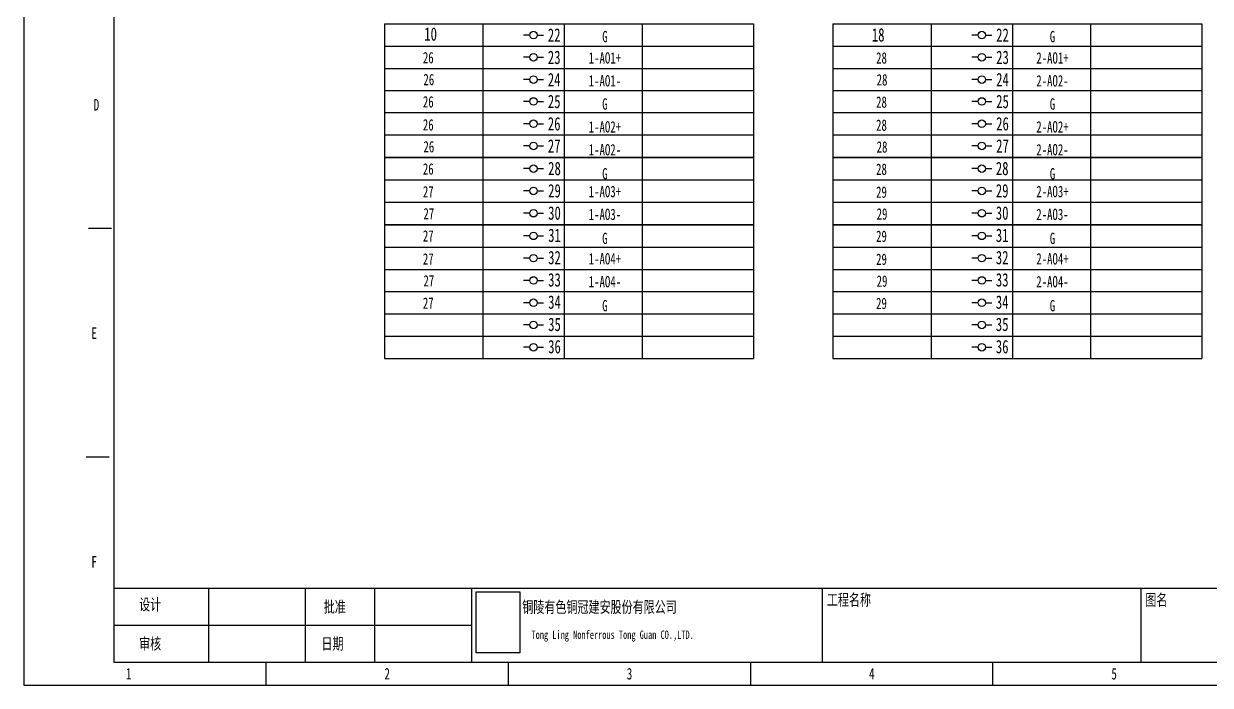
# Model space of a CAD drawing. Header units: millimetres. Extents: x 401220 to 2750366, y -101310 to 943175.
# Drawn here: x 1248910 to 1286801, y 442864 to 463988 of the extents above; entities that cross this region are included whole.
import ezdxf
from ezdxf.enums import TextEntityAlignment as Align

# ---------------------------------------------------------------- set-up
doc = ezdxf.new("R2010")
doc.units = ezdxf.units.MM
doc.styles.add('IDQSTYLE', font='NSimSun.ttf', dxfattribs={"width": 0.7})
picture_1 = doc.add_image_def('image1.png', size_in_pixel=(137, 191))

msp = doc.modelspace()

# ---------------------------------------------------------------- linework, layer by layer
for p, q in [((1260427.5, 463981.5), (1260427.5, 463270.3)), ((1260427.5, 463981.5), (1260427.5, 463270.3)), ((1260427.5, 463981.5), (1271806.2, 463981.5)), ((1260835.3, 463981.5), (1272214, 463981.5)), ((1263573.6, 463981.5), (1263573.6, 463270.3)), ((1266169, 463981.5), (1266169, 463270.3)), ((1268658.1, 463981.5), (1268658.1, 463270.3)), ((1272214, 463981.5), (1272214, 463270.3)), ((1272214, 463981.5), (1272214, 463270.3)), ((1274744.5, 463981.5), (1274744.5, 463270.3)), ((1274744.5, 463981.5), (1274744.5, 463270.3)), ((1274744.5, 463981.5), (1286123.2, 463981.5)), ((1275152.3, 463981.5), (1286531, 463981.5)), ((1277890.6, 463981.5), (1277890.6, 463270.3)), ((1280486.1, 463981.5), (1280486.1, 463270.3)), ((1282975.2, 463981.5), (1282975.2, 463270.3)), ((1286531, 463981.5), (1286531, 463270.3)), ((1286531, 463981.5), (1286531, 463270.3)), ((1260427.5, 463270.3), (1260427.5, 462559.1)), ((1260427.5, 463270.3), (1260427.5, 462559.1)), ((1260427.5, 463270.3), (1271806.2, 463270.3)), ((1260835.3, 463270.3), (1272214, 463270.3)), ((1263573.6, 463270.3), (1263573.6, 462559.1)), ((1266169, 463270.3), (1266169, 462559.1)), ((1268658.1, 463270.3), (1268658.1, 462559.1)), ((1272214, 463270.3), (1272214, 462559.1)), ((1272214, 463270.3), (1272214, 462559.1)), ((1274744.5, 463270.3), (1274744.5, 462559.1)), ((1274744.5, 463270.3), (1274744.5, 462559.1)), ((1274744.5, 463270.3), (1286123.2, 463270.3)), ((1275152.3, 463270.3), (1286531, 463270.3)), ((1277890.6, 463270.3), (1277890.6, 462559.1)), ((1280486.1, 463270.3), (1280486.1, 462559.1)), ((1282975.2, 463270.3), (1282975.2, 462559.1)), ((1286531, 463270.3), (1286531, 462559.1)), ((1286531, 463270.3), (1286531, 462559.1)), ((1260427.5, 462559.1), (1260427.5, 461847.9)), ((1260427.5, 462559.1), (1260427.5, 461847.9)), ((1260427.5, 462559.1), (1271806.2, 462559.1)), ((1260835.3, 462559.1), (1272214, 462559.1)), ((1263573.6, 462559.1), (1263573.6, 461847.9)), ((1266169, 462559.1), (1266169, 461847.9)), ((1268658.1, 462559.1), (1268658.1, 461847.9)), ((1272214, 462559.1), (1272214, 461847.9)), ((1272214, 462559.1), (1272214, 461847.9)), ((1274744.5, 462559.1), (1274744.5, 461847.9)), ((1274744.5, 462559.1), (1274744.5, 461847.9)), ((1274744.5, 462559.1), (1286123.2, 462559.1)), ((1275152.3, 462559.1), (1286531, 462559.1)), ((1277890.6, 462559.1), (1277890.6, 461847.9)), ((1280486.1, 462559.1), (1280486.1, 461847.9)), ((1282975.2, 462559.1), (1282975.2, 461847.9)), ((1286531, 462559.1), (1286531, 461847.9)), ((1286531, 462559.1), (1286531, 461847.9)), ((1260427.5, 461861), (1260427.5, 461149.9)), ((1260427.5, 461861), (1260427.5, 461149.9)), ((1260427.5, 461861), (1271806.2, 461861)), ((1260835.3, 461861), (1272214, 461861)), ((1263573.6, 461861), (1263573.6, 461149.9)), ((1266169, 461861), (1266169, 461149.9)), ((1268658.1, 461861), (1268658.1, 461149.9)), ((1272214, 461861), (1272214, 461149.9)), ((1272214, 461861), (1272214, 461149.9)), ((1274744.5, 461861), (1274744.5, 461149.9)), ((1274744.5, 461861), (1274744.5, 461149.9)), ((1274744.5, 461861), (1286123.2, 461861)), ((1275152.3, 461861), (1286531, 461861)), ((1277890.6, 461861), (1277890.6, 461149.9)), ((1280486.1, 461861), (1280486.1, 461149.9)), ((1282975.2, 461861), (1282975.2, 461149.9)), ((1286531, 461861), (1286531, 461149.9)), ((1286531, 461861), (1286531, 461149.9)), ((1260427.5, 461149.9), (1260427.5, 460438.7)), ((1260427.5, 461149.9), (1260427.5, 460438.7)), ((1260427.5, 461149.9), (1271806.2, 461149.9)), ((1260835.3, 461149.9), (1272214, 461149.9)), ((1263573.6, 461149.9), (1263573.6, 460438.7)), ((1266169, 461149.9), (1266169, 460438.7)), ((1268658.1, 461149.9), (1268658.1, 460438.7)), ((1272214, 461149.9), (1272214, 460438.7)), ((1272214, 461149.9), (1272214, 460438.7)), ((1274744.5, 461149.9), (1274744.5, 460438.7)), ((1274744.5, 461149.9), (1274744.5, 460438.7)), ((1274744.5, 461149.9), (1286123.2, 461149.9)), ((1275152.3, 461149.9), (1286531, 461149.9)), ((1277890.6, 461149.9), (1277890.6, 460438.7)), ((1280486.1, 461149.9), (1280486.1, 460438.7)), ((1282975.2, 461149.9), (1282975.2, 460438.7)), ((1286531, 461149.9), (1286531, 460438.7)), ((1286531, 461149.9), (1286531, 460438.7)), ((1260427.5, 460438.7), (1260427.5, 459727.5)), ((1260427.5, 460438.7), (1260427.5, 459727.5)), ((1260427.5, 460438.7), (1271806.2, 460438.7)), ((1260835.3, 460438.7), (1272214, 460438.7)), ((1263573.6, 460438.7), (1263573.6, 459727.5)), ((1266169, 460438.7), (1266169, 459727.5)), ((1268658.1, 460438.7), (1268658.1, 459727.5)), ((1272214, 460438.7), (1272214, 459727.5)), ((1272214, 460438.7), (1272214, 459727.5)), ((1274744.5, 460438.7), (1274744.5, 459727.5)), ((1274744.5, 460438.7), (1274744.5, 459727.5)), ((1274744.5, 460438.7), (1286123.2, 460438.7)), ((1275152.3, 460438.7), (1286531, 460438.7)), ((1277890.6, 460438.7), (1277890.6, 459727.5)), ((1280486.1, 460438.7), (1280486.1, 459727.5)), ((1282975.2, 460438.7), (1282975.2, 459727.5)), ((1286531, 460438.7), (1286531, 459727.5)), ((1286531, 460438.7), (1286531, 459727.5)), ((1260427.5, 459727.5), (1272214, 459727.5)), ((1260427.5, 459727.5), (1271806.2, 459727.5)), ((1260427.5, 459727.5), (1272214, 459727.5)), ((1260427.5, 459727.5), (1271806.2, 459727.5)), ((1260427.5, 459714.4), (1260427.5, 459003.3)), ((1260427.5, 459714.4), (1260427.5, 459003.3)), ((1260427.5, 459714.4), (1271806.2, 459714.4)), ((1260835.3, 459727.5), (1272214, 459727.5)), ((1260835.3, 459727.5), (1272214, 459727.5)), ((1260835.3, 459714.4), (1272214, 459714.4)), ((1263573.6, 459714.4), (1263573.6, 459003.3)), ((1266169, 459714.4), (1266169, 459003.3)), ((1268658.1, 459714.4), (1268658.1, 459003.3)), ((1272214, 459714.4), (1272214, 459003.3)), ((1272214, 459714.4), (1272214, 459003.3)), ((1274744.5, 459727.5), (1286531, 459727.5)), ((1274744.5, 459727.5), (1286123.2, 459727.5)), ((1274744.5, 459727.5), (1286531, 459727.5)), ((1274744.5, 459727.5), (1286123.2, 459727.5)), ((1274744.5, 459714.4), (1274744.5, 459003.3)), ((1274744.5, 459714.4), (1274744.5, 459003.3)), ((1274744.5, 459714.4), (1286123.2, 459714.4)), ((1275152.3, 459727.5), (1286531, 459727.5)), ((1275152.3, 459727.5), (1286531, 459727.5)), ((1275152.3, 459714.4), (1286531, 459714.4)), ((1277890.6, 459714.4), (1277890.6, 459003.3)), ((1280486.1, 459714.4), (1280486.1, 459003.3)), ((1282975.2, 459714.4), (1282975.2, 459003.3)), ((1286531, 459714.4), (1286531, 459003.3)), ((1286531, 459714.4), (1286531, 459003.3)), ((1260427.5, 459003.3), (1260427.5, 458292.1)), ((1260427.5, 459003.3), (1260427.5, 458292.1)), ((1260427.5, 459003.3), (1271806.2, 459003.3)), ((1260835.3, 459003.3), (1272214, 459003.3)), ((1263573.6, 459003.3), (1263573.6, 458292.1)), ((1266169, 459003.3), (1266169, 458292.1)), ((1268658.1, 459003.3), (1268658.1, 458292.1)), ((1272214, 459003.3), (1272214, 458292.1)), ((1272214, 459003.3), (1272214, 458292.1)), ((1274744.5, 459003.3), (1274744.5, 458292.1)), ((1274744.5, 459003.3), (1274744.5, 458292.1)), ((1274744.5, 459003.3), (1286123.2, 459003.3)), ((1275152.3, 459003.3), (1286531, 459003.3)), ((1277890.6, 459003.3), (1277890.6, 458292.1)), ((1280486.1, 459003.3), (1280486.1, 458292.1)), ((1282975.2, 459003.3), (1282975.2, 458292.1)), ((1286531, 459003.3), (1286531, 458292.1)), ((1286531, 459003.3), (1286531, 458292.1)), ((1260427.5, 458292.1), (1260427.5, 457580.9)), ((1260427.5, 458292.1), (1260427.5, 457580.9)), ((1260427.5, 458292.1), (1271806.2, 458292.1)), ((1260835.3, 458292.1), (1272214, 458292.1)), ((1263573.6, 458292.1), (1263573.6, 457580.9)), ((1266169, 458292.1), (1266169, 457580.9)), ((1268658.1, 458292.1), (1268658.1, 457580.9)), ((1272214, 458292.1), (1272214, 457580.9)), ((1272214, 458292.1), (1272214, 457580.9)), ((1274744.5, 458292.1), (1274744.5, 457580.9)), ((1274744.5, 458292.1), (1274744.5, 457580.9)), ((1274744.5, 458292.1), (1286123.2, 458292.1)), ((1275152.3, 458292.1), (1286531, 458292.1)), ((1277890.6, 458292.1), (1277890.6, 457580.9)), ((1280486.1, 458292.1), (1280486.1, 457580.9)), ((1282975.2, 458292.1), (1282975.2, 457580.9)), ((1286531, 458292.1), (1286531, 457580.9)), ((1286531, 458292.1), (1286531, 457580.9)), ((1260427.5, 457580.9), (1272214, 457580.9)), ((1260427.5, 457580.9), (1271806.2, 457580.9)), ((1260427.5, 457580.9), (1272214, 457580.9)), ((1260427.5, 457580.9), (1271806.2, 457580.9)), ((1260427.5, 457567.8), (1260427.5, 456856.7)), ((1260427.5, 457567.8), (1260427.5, 456856.7)), ((1260427.5, 457567.8), (1271806.2, 457567.8)), ((1260835.3, 457580.9), (1272214, 457580.9)), ((1260835.3, 457580.9), (1272214, 457580.9)), ((1260835.3, 457567.8), (1272214, 457567.8)), ((1263573.6, 457567.8), (1263573.6, 456856.7)), ((1266169, 457567.8), (1266169, 456856.7)), ((1268658.1, 457567.8), (1268658.1, 456856.7)), ((1272214, 457567.8), (1272214, 456856.7)), ((1272214, 457567.8), (1272214, 456856.7)), ((1274744.5, 457580.9), (1286531, 457580.9)), ((1274744.5, 457580.9), (1286123.2, 457580.9)), ((1274744.5, 457580.9), (1286531, 457580.9)), ((1274744.5, 457580.9), (1286123.2, 457580.9)), ((1274744.5, 457567.8), (1274744.5, 456856.7)), ((1274744.5, 457567.8), (1274744.5, 456856.7)), ((1274744.5, 457567.8), (1286123.2, 457567.8)), ((1275152.3, 457580.9), (1286531, 457580.9)), ((1275152.3, 457580.9), (1286531, 457580.9)), ((1275152.3, 457567.8), (1286531, 457567.8)), ((1277890.6, 457567.8), (1277890.6, 456856.7)), ((1280486.1, 457567.8), (1280486.1, 456856.7)), ((1282975.2, 457567.8), (1282975.2, 456856.7)), ((1286531, 457567.8), (1286531, 456856.7)), ((1286531, 457567.8), (1286531, 456856.7)), ((1260427.5, 456856.7), (1260427.5, 456145.5)), ((1260427.5, 456856.7), (1260427.5, 456145.5)), ((1260427.5, 456856.7), (1271806.2, 456856.7)), ((1260835.3, 456856.7), (1272214, 456856.7)), ((1263573.6, 456856.7), (1263573.6, 456145.5)), ((1266169, 456856.7), (1266169, 456145.5)), ((1268658.1, 456856.7), (1268658.1, 456145.5)), ((1272214, 456856.7), (1272214, 456145.5)), ((1272214, 456856.7), (1272214, 456145.5)), ((1274744.5, 456856.7), (1274744.5, 456145.5)), ((1274744.5, 456856.7), (1274744.5, 456145.5)), ((1274744.5, 456856.7), (1286123.2, 456856.7)), ((1275152.3, 456856.7), (1286531, 456856.7)), ((1277890.6, 456856.7), (1277890.6, 456145.5)), ((1280486.1, 456856.7), (1280486.1, 456145.5)), ((1282975.2, 456856.7), (1282975.2, 456145.5)), ((1286531, 456856.7), (1286531, 456145.5)), ((1286531, 456856.7), (1286531, 456145.5)), ((1260427.5, 456145.5), (1260427.5, 455434.3)), ((1260427.5, 456145.5), (1260427.5, 455434.3)), ((1260427.5, 456145.5), (1271806.2, 456145.5)), ((1260835.3, 456145.5), (1272214, 456145.5)), ((1263573.6, 456145.5), (1263573.6, 455434.3)), ((1266169, 456145.5), (1266169, 455434.3)), ((1268658.1, 456145.5), (1268658.1, 455434.3)), ((1272214, 456145.5), (1272214, 455434.3)), ((1272214, 456145.5), (1272214, 455434.3)), ((1274744.5, 456145.5), (1274744.5, 455434.3)), ((1274744.5, 456145.5), (1274744.5, 455434.3)), ((1274744.5, 456145.5), (1286123.2, 456145.5)), ((1275152.3, 456145.5), (1286531, 456145.5)), ((1277890.6, 456145.5), (1277890.6, 455434.3)), ((1280486.1, 456145.5), (1280486.1, 455434.3)), ((1282975.2, 456145.5), (1282975.2, 455434.3)), ((1286531, 456145.5), (1286531, 455434.3)), ((1286531, 456145.5), (1286531, 455434.3)), ((1260427.5, 455434.3), (1272214, 455434.3)), ((1260427.5, 455434.3), (1271806.2, 455434.3)), ((1260427.5, 455434.3), (1260427.5, 454723.1)), ((1260427.5, 455434.3), (1260427.5, 454723.1)), ((1260427.5, 455434.3), (1271806.2, 455434.3)), ((1260835.3, 455434.3), (1272214, 455434.3)), ((1260835.3, 455434.3), (1272214, 455434.3)), ((1263573.6, 455434.3), (1263573.6, 454723.1)), ((1266169, 455434.3), (1266169, 454723.1)), ((1268658.1, 455434.3), (1268658.1, 454723.1)), ((1272214, 455434.3), (1272214, 454723.1)), ((1272214, 455434.3), (1272214, 454723.1)), ((1274744.5, 455434.3), (1286531, 455434.3)), ((1274744.5, 455434.3), (1286123.2, 455434.3)), ((1274744.5, 455434.3), (1274744.5, 454723.1)), ((1274744.5, 455434.3), (1274744.5, 454723.1)), ((1274744.5, 455434.3), (1286123.2, 455434.3)), ((1275152.3, 455434.3), (1286531, 455434.3)), ((1275152.3, 455434.3), (1286531, 455434.3)), ((1277890.6, 455434.3), (1277890.6, 454723.1)), ((1280486.1, 455434.3), (1280486.1, 454723.1)), ((1282975.2, 455434.3), (1282975.2, 454723.1)), ((1286531, 455434.3), (1286531, 454723.1)), ((1286531, 455434.3), (1286531, 454723.1)), ((1260427.5, 454723.1), (1272214, 454723.1)), ((1260427.5, 454723.1), (1271806.2, 454723.1)), ((1260427.5, 454723.1), (1260427.5, 454012)), ((1260427.5, 454723.1), (1260427.5, 454012)), ((1260427.5, 454723.1), (1271806.2, 454723.1)), ((1260835.3, 454723.1), (1272214, 454723.1)), ((1260835.3, 454723.1), (1272214, 454723.1)), ((1263573.6, 454723.1), (1263573.6, 454012)), ((1266169, 454723.1), (1266169, 454012)), ((1268658.1, 454723.1), (1268658.1, 454012)), ((1272214, 454723.1), (1272214, 454012)), ((1272214, 454723.1), (1272214, 454012)), ((1274744.5, 454723.1), (1286531, 454723.1)), ((1274744.5, 454723.1), (1286123.2, 454723.1)), ((1274744.5, 454723.1), (1274744.5, 454012)), ((1274744.5, 454723.1), (1274744.5, 454012)), ((1274744.5, 454723.1), (1286123.2, 454723.1)), ((1275152.3, 454723.1), (1286531, 454723.1)), ((1275152.3, 454723.1), (1286531, 454723.1)), ((1277890.6, 454723.1), (1277890.6, 454012)), ((1280486.1, 454723.1), (1280486.1, 454012)), ((1282975.2, 454723.1), (1282975.2, 454012)), ((1286531, 454723.1), (1286531, 454012)), ((1286531, 454723.1), (1286531, 454012)), ((1260427.5, 454012), (1272214, 454012)), ((1260427.5, 454012), (1271806.2, 454012)), ((1260427.5, 454012), (1260427.5, 453300.8)), ((1260427.5, 454012), (1260427.5, 453300.8)), ((1260427.5, 454012), (1271806.2, 454012)), ((1260835.3, 454012), (1272214, 454012)), ((1260835.3, 454012), (1272214, 454012)), ((1263573.6, 454012), (1263573.6, 453300.8)), ((1266169, 454012), (1266169, 453300.8)), ((1268658.1, 454012), (1268658.1, 453300.8)), ((1272214, 454012), (1272214, 453300.8)), ((1272214, 454012), (1272214, 453300.8)), ((1274744.5, 454012), (1286531, 454012)), ((1274744.5, 454012), (1286123.2, 454012)), ((1274744.5, 454012), (1274744.5, 453300.8)), ((1274744.5, 454012), (1274744.5, 453300.8)), ((1274744.5, 454012), (1286123.2, 454012)), ((1275152.3, 454012), (1286531, 454012)), ((1275152.3, 454012), (1286531, 454012)), ((1277890.6, 454012), (1277890.6, 453300.8)), ((1280486.1, 454012), (1280486.1, 453300.8)), ((1282975.2, 454012), (1282975.2, 453300.8)), ((1286531, 454012), (1286531, 453300.8)), ((1286531, 454012), (1286531, 453300.8)), ((1260427.5, 453300.8), (1272214, 453300.8)), ((1260427.5, 453300.8), (1271806.2, 453300.8)), ((1260835.3, 453300.8), (1272214, 453300.8)), ((1274744.5, 453300.8), (1286531, 453300.8)), ((1274744.5, 453300.8), (1286123.2, 453300.8)), ((1275152.3, 453300.8), (1286531, 453300.8))]:
    msp.add_line(p, q)
at = {"ltscale": 4}
for p, q in [((1265069.6, 463627.1), (1264869.6, 463627.1)), ((1265309.5, 463627.1), (1265509.4, 463627.1)), ((1279386.6, 463627.1), (1279186.7, 463627.1)), ((1279626.5, 463627.1), (1279826.5, 463627.1)), ((1265069.6, 462916), (1264869.6, 462916)), ((1265309.5, 462916), (1265509.4, 462916)), ((1279386.6, 462916), (1279186.7, 462916)), ((1279626.5, 462916), (1279826.5, 462916)), ((1265069.6, 462204.8), (1264869.6, 462204.8)), ((1265309.5, 462204.8), (1265509.4, 462204.8)), ((1279386.6, 462204.8), (1279186.7, 462204.8)), ((1279626.5, 462204.8), (1279826.5, 462204.8)), ((1265069.6, 461506.7), (1264869.6, 461506.7)), ((1265309.5, 461506.7), (1265509.4, 461506.7)), ((1279386.6, 461506.7), (1279186.7, 461506.7)), ((1279626.5, 461506.7), (1279826.5, 461506.7)), ((1265069.6, 460795.5), (1264869.6, 460795.5)), ((1265309.5, 460795.5), (1265509.4, 460795.5)), ((1279386.6, 460795.5), (1279186.7, 460795.5)), ((1279626.5, 460795.5), (1279826.5, 460795.5)), ((1265069.6, 460084.4), (1264869.6, 460084.4)), ((1265309.5, 460084.4), (1265509.4, 460084.4)), ((1279386.6, 460084.4), (1279186.7, 460084.4)), ((1279626.5, 460084.4), (1279826.5, 460084.4)), ((1265069.6, 459360.1), (1264869.6, 459360.1)), ((1265309.5, 459360.1), (1265509.4, 459360.1)), ((1279386.6, 459360.1), (1279186.7, 459360.1)), ((1279626.5, 459360.1), (1279826.5, 459360.1)), ((1265069.6, 458648.9), (1264869.6, 458648.9)), ((1265309.5, 458648.9), (1265509.4, 458648.9)), ((1279386.6, 458648.9), (1279186.7, 458648.9)), ((1279626.5, 458648.9), (1279826.5, 458648.9)), ((1265069.6, 457937.8), (1264869.6, 457937.8)), ((1265309.5, 457937.8), (1265509.4, 457937.8)), ((1279386.6, 457937.8), (1279186.7, 457937.8)), ((1279626.5, 457937.8), (1279826.5, 457937.8)), ((1250973.2, 457456.4), (1251710.2, 457456.4)), ((1265069.6, 457213.5), (1264869.6, 457213.5)), ((1265309.5, 457213.5), (1265509.4, 457213.5)), ((1279386.6, 457213.5), (1279186.7, 457213.5)), ((1279626.5, 457213.5), (1279826.5, 457213.5)), ((1265069.6, 456502.3), (1264869.6, 456502.3)), ((1265309.5, 456502.3), (1265509.4, 456502.3)), ((1279386.6, 456502.3), (1279186.7, 456502.3)), ((1279626.5, 456502.3), (1279826.5, 456502.3)), ((1265069.6, 455791.2), (1264869.6, 455791.2)), ((1265309.5, 455791.2), (1265509.4, 455791.2)), ((1279386.6, 455791.2), (1279186.7, 455791.2)), ((1279626.5, 455791.2), (1279826.5, 455791.2)), ((1265069.6, 455080), (1264869.6, 455080)), ((1265309.5, 455080), (1265509.4, 455080)), ((1279386.6, 455080), (1279186.7, 455080)), ((1279626.5, 455080), (1279826.5, 455080)), ((1265069.6, 454368.8), (1264869.6, 454368.8)), ((1265309.5, 454368.8), (1265509.4, 454368.8)), ((1279386.6, 454368.8), (1279186.7, 454368.8)), ((1279626.5, 454368.8), (1279826.5, 454368.8)), ((1265069.6, 453657.7), (1264869.6, 453657.7)), ((1265309.5, 453657.7), (1265509.4, 453657.7)), ((1279386.6, 453657.7), (1279186.7, 453657.7)), ((1279626.5, 453657.7), (1279826.5, 453657.7)), ((1250899.5, 450160.3), (1251636.5, 450160.3)), ((1251783.9, 445959.5), (1312363.7, 445959.5)), ((1254805.5, 445959.5), (1254805.5, 443601.2)), ((1257900.8, 445959.5), (1257900.8, 443601.2)), ((1260111.8, 445959.5), (1260111.8, 443601.2)), ((1263207.1, 445959.5), (1263207.1, 443601.2)), ((1274409.2, 445959.5), (1274409.2, 443601.2)), ((1284579.5, 445959.5), (1284579.5, 443601.2)), ((1251783.9, 444780.3), (1263207.1, 444780.3)), ((1256648, 442864.2), (1256648, 443601.2)), ((1264386.3, 442864.2), (1264386.3, 443601.2)), ((1272124.5, 442864.2), (1272124.5, 443601.2)), ((1279862.8, 442864.2), (1279862.8, 443601.2))]:
    msp.add_line(p, q, dxfattribs=at)
for points in [[(1248909.7, 442864.2), (1313542.8, 442864.2), (1313542.8, 486640.8), (1248909.7, 486640.8)], [(1251783.9, 443601.2), (1312363.7, 443601.2), (1312363.7, 485903.8), (1251783.9, 485903.8)]]:
    msp.add_lwpolyline(points, close=True, dxfattribs=at)
for centre in [(1265189.5, 463627.1), (1279506.6, 463627.1), (1265189.5, 462916), (1279506.6, 462916), (1265189.5, 462204.8), (1279506.6, 462204.8), (1265189.5, 461506.7), (1279506.6, 461506.7), (1265189.5, 460795.5), (1279506.6, 460795.5), (1265189.5, 460084.4), (1279506.6, 460084.4), (1265189.5, 459360.1), (1279506.6, 459360.1), (1265189.5, 458648.9), (1279506.6, 458648.9), (1265189.5, 457937.8), (1279506.6, 457937.8), (1265189.5, 457213.5), (1279506.6, 457213.5), (1265189.5, 456502.3), (1279506.6, 456502.3), (1265189.5, 455791.2), (1279506.6, 455791.2), (1265189.5, 455080), (1279506.6, 455080), (1265189.5, 454368.8), (1279506.6, 454368.8), (1265189.5, 453657.7), (1279506.6, 453657.7)]:
    msp.add_circle(centre, 120, dxfattribs=at)

# ---------------------------------------------------------------- texts
at = {"style": 'IDQSTYLE', "width": 0.7}
for s, height, p in [('10', 426.23, (1261903.9, 463658.7)), ('22', 426.7, (1265849.7, 463626.2)), ('18', 426.23, (1276195.8, 463632.9)), ('22', 426.7, (1280166.8, 463626.2)), ('G', 361.5, (1267470, 463576.8)), ('G', 361.5, (1281762.2, 463576.8)), ('26', 361.72, (1261828.1, 462904.9)), ('23', 426.7, (1265849.7, 462915)), ('1-AO1+', 361.46, (1267470, 462895.6)), ('28', 361.72, (1276301.6, 462895.9)), ('23', 426.7, (1280166.8, 462915)), ('2-AO1+', 361.46, (1281762.2, 462895.6)), ('26', 361.72, (1261846.2, 462206.9)), ('24', 426.7, (1265849.7, 462203.8)), ('1-AO1-', 361.46, (1267470, 462165.7)), ('28', 361.72, (1276319.6, 462197.8)), ('24', 426.7, (1280166.8, 462203.8)), ('2-AO2-', 361.46, (1281762.2, 462165.7)), ('26', 361.72, (1261828.1, 461495.7)), ('25', 426.7, (1265849.7, 461505.8)), ('G', 361.5, (1267470, 461425.5)), ('28', 361.72, (1276301.6, 461486.6)), ('25', 426.7, (1280166.8, 461505.8)), ('G', 361.5, (1281762.2, 461425.5)), ('26', 361.72, (1261828.1, 460760.4)), ('26', 426.7, (1265849.7, 460794.6)), ('1-AO2+', 361.46, (1267470, 460694.7)), ('28', 361.72, (1276301.6, 460751.4)), ('26', 426.7, (1280166.8, 460794.6)), ('2-AO2+', 361.46, (1281762.2, 460694.7)), ('26', 361.72, (1261846.2, 460062.3)), ('27', 426.7, (1265849.7, 460083.4)), ('1-AO2-', 361.46, (1267470, 459964.8)), ('28', 361.72, (1276319.6, 460053.3)), ('27', 426.7, (1280166.8, 460083.4)), ('2-AO2-', 361.46, (1281762.2, 459964.8)), ('26', 361.72, (1261828.1, 459351.2)), ('28', 426.7, (1265859.7, 459366.5)), ('G', 361.5, (1267470, 459198.4)), ('28', 361.72, (1276301.6, 459342.1)), ('28', 426.7, (1280156.1, 459366.5)), ('G', 361.5, (1281762.2, 459198.4)), ('27', 361.72, (1261828.1, 458621.5)), ('29', 426.7, (1265859.7, 458655.3)), ('1-AO3+', 361.46, (1267470, 458630.6)), ('29', 361.72, (1276301.6, 458612.4)), ('29', 426.7, (1280156.1, 458655.3)), ('2-AO3+', 361.46, (1281762.2, 458630.6)), ('30', 426.7, (1265859.7, 457944.1)), ('30', 426.7, (1280156.1, 457944.1)), ('27', 361.72, (1261846.2, 457923.4)), ('1-AO3-', 361.46, (1267470, 457900.7)), ('29', 361.72, (1276319.6, 457914.3)), ('2-AO3-', 361.46, (1281762.2, 457900.7)), ('27', 361.72, (1261828.1, 457212.2)), ('31', 426.7, (1265859.7, 457233)), ('29', 361.72, (1276301.6, 457203.2)), ('31', 426.7, (1280156.1, 457233)), ('G', 361.5, (1267470, 457134.3)), ('G', 361.5, (1281762.2, 457134.3)), ('27', 361.72, (1261828.1, 456477)), ('32', 426.7, (1265859.7, 456521.8)), ('1-AO4+', 361.46, (1267470, 456481.6)), ('29', 361.72, (1276301.6, 456467.9)), ('32', 426.7, (1280156.1, 456521.8)), ('2-AO4+', 361.46, (1281762.2, 456481.6)), ('27', 361.72, (1261846.2, 455778.9)), ('33', 426.7, (1265859.7, 455810.6)), ('1-AO4-', 361.46, (1267470, 455751.7)), ('29', 361.72, (1276319.6, 455769.8)), ('33', 426.7, (1280156.1, 455810.6)), ('2-AO4-', 361.46, (1281762.2, 455751.7)), ('27', 361.72, (1261828.1, 455067.7)), ('34', 426.7, (1265859.7, 455099.4)), ('G', 361.5, (1267470, 454985.3)), ('29', 361.72, (1276301.6, 455058.7)), ('34', 426.7, (1280156.1, 455099.4)), ('G', 361.5, (1281762.2, 454985.3)), ('35', 426.7, (1265859.7, 454388.3)), ('35', 426.7, (1280156.1, 454388.3)), ('36', 426.7, (1265859.7, 453677.1)), ('36', 426.7, (1280156.1, 453677.1))]:
    msp.add_text(s, height=height, dxfattribs=at).set_placement(p, align=Align.MIDDLE_CENTER)
for s, p in [('D', (1251231.2, 461104.5)), ('E', (1251157.5, 453808.3)), ('F', (1251157.5, 446512.2)), ('1', (1252262.9, 442937.9)), ('2', (1260517.1, 442937.9)), ('3', (1268255.4, 442937.9)), ('4', (1275993.7, 442937.9)), ('5', (1283732, 442937.9))]:
    msp.add_text(s, height=369.2, dxfattribs=at).set_placement(p, align=Align.BOTTOM_CENTER)
for s, p in [('设计', (1252594.6, 445148.8)), ('批准', (1258490.4, 445075.1)), ('工程名称', (1274556.6, 445296.2)), ('图名', (1284726.9, 445296.2)), ('审核', (1252594.6, 443896)), ('日期', (1258416.7, 443896))]:
    msp.add_text(s, height=369.23, dxfattribs=at).set_placement(p, align=Align.BOTTOM_LEFT)
for s, height, p in [('铜陵有色铜冠建安股份有限公司', 369.227, (1264830.1, 445548.9)), ('Tong Ling Nonferrous Tong Guan CO.,LTD.', 265.844, (1265124.8, 444611.5))]:
    msp.add_text(s, height=height, dxfattribs=at).set_placement(p, align=Align.TOP_LEFT)

# ---------------------------------------------------------------- pictures from other files: only their frames are drawn
image = msp.add_image(picture_1, insert=(1263354.5, 443896), size_in_units=(1400.3, 1952.2))
image.dxf.flags = 11

doc.saveas('drawing.dxf')
